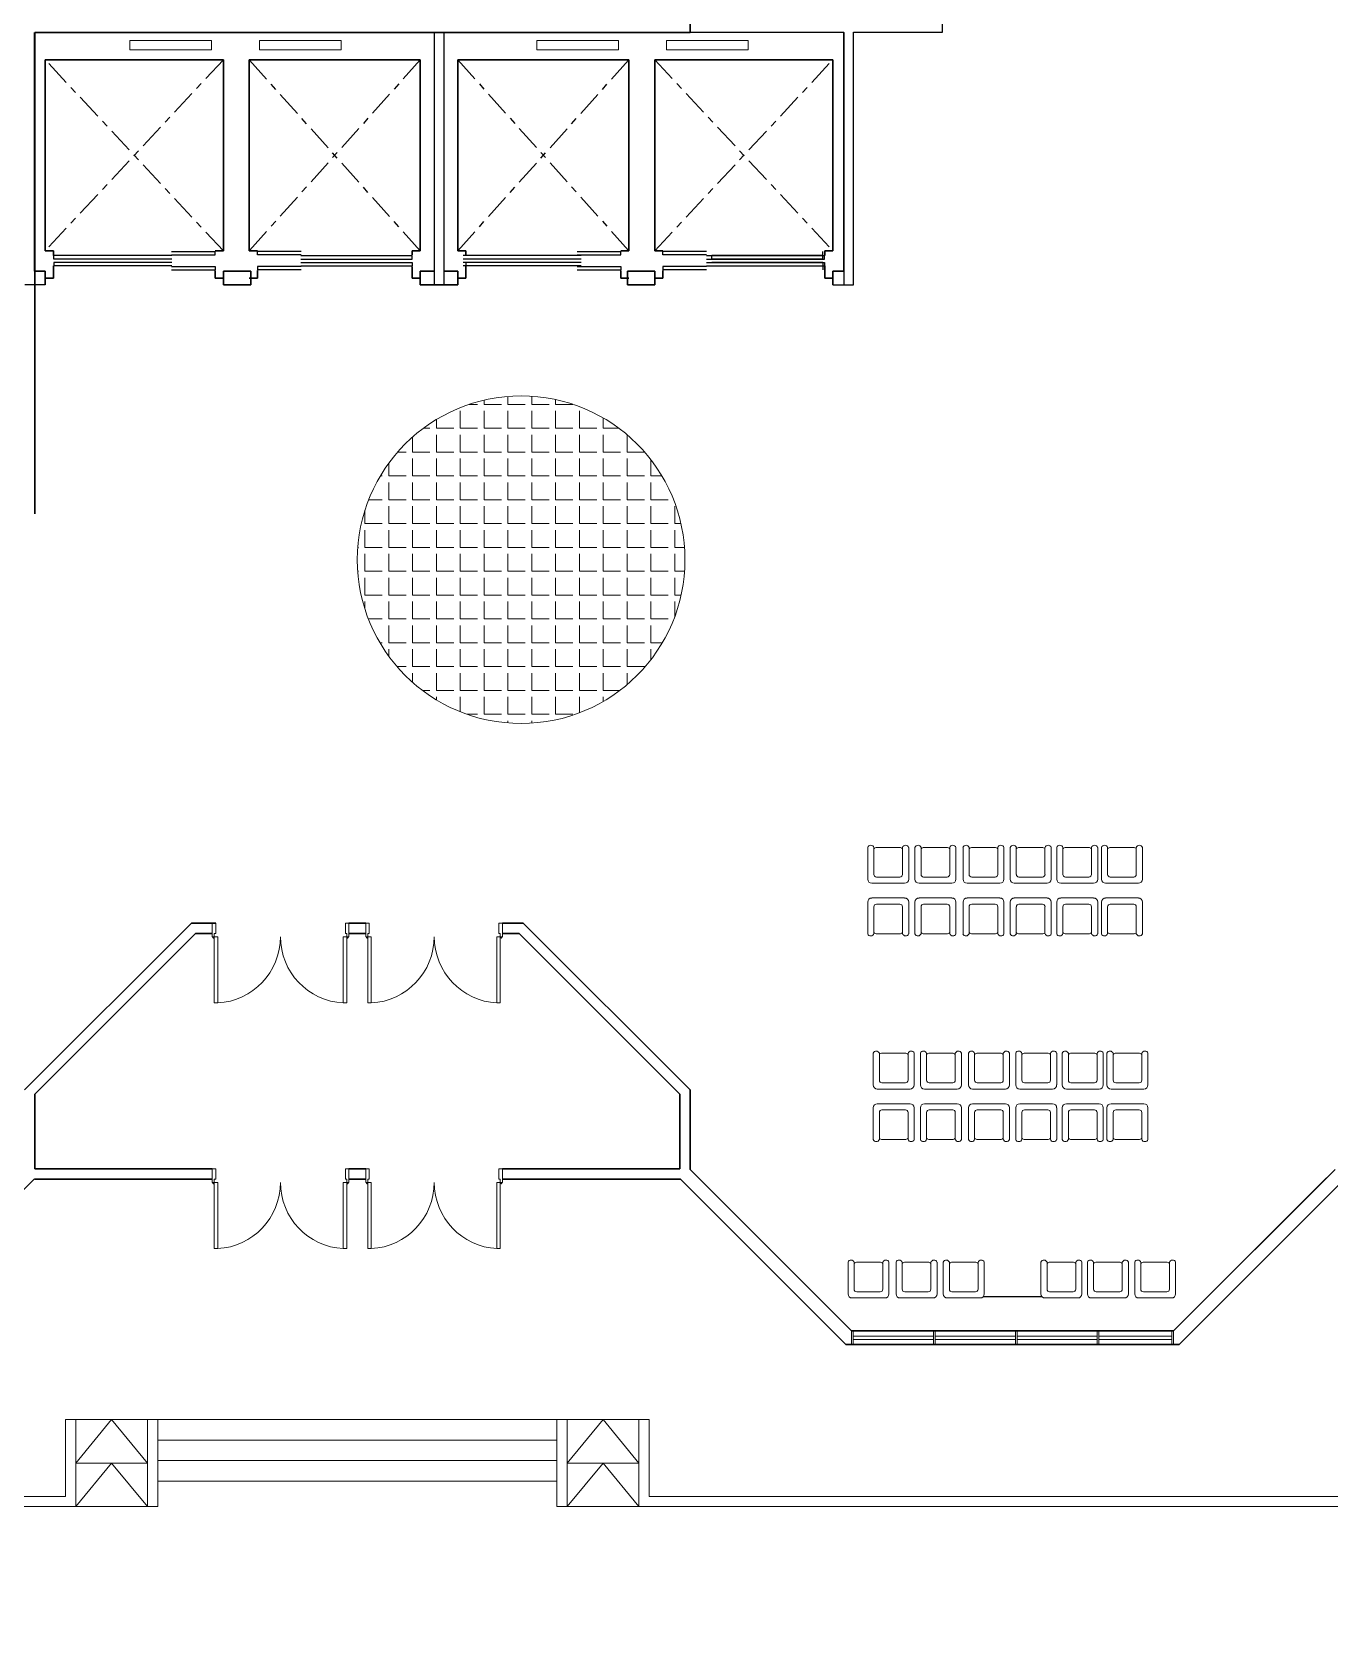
# Model space of a CAD drawing. Extents: x -59 to 582, y -1177 to 100.
# Drawn here: x 200.48 to 219.5, y -261.08 to -237.62 of the extents above; entities that cross this region are included whole.
import ezdxf

# ---------------------------------------------------------------- set-up
doc = ezdxf.new("R2010")
doc.units = 0
doc.header["$LTSCALE"] = 0.15
doc.linetypes.add('CENTERX2', pattern=[4, 2.5, -0.5, 0.5, -0.5])
doc.layers.get('0').update_dxf_attribs({"color": 252})
for name, color, linetype in [('0 sockets', 252, 'Continuous'), ('C1', 252, 'Continuous'), ('d1', 252, 'Continuous'), ('grocol', 252, 'Continuous'), ('WINDOW', 252, 'Continuous')]:
    doc.layers.add(name, color=color, linetype=linetype)
for name, color, linetype, lineweight in [('anal', 252, 'Continuous', 20), ('DOOR', 252, 'Continuous', 20), ('elev', 252, 'Continuous', 9), ('FUR', 252, 'Continuous', 9), ('wall', 252, 'Continuous', 30)]:
    doc.layers.add(name, color=color, linetype=linetype, lineweight=lineweight)
doc.styles.add('ROMAND', font='ROMAND.SHX')

# ---------------------------------------------------------------- blocks, each defined once
blk = doc.blocks.new('D200')
at = {"layer": 'DOOR'}
for points in [[(0.03, 0.2), (0.03, 1.17), (0.08, 1.17), (0.08, 0.2)], [(1.97, 0.2), (1.97, 1.17), (1.92, 1.17), (1.92, 0.2)], [(0.03, 0.2), (0, 0.2), (0, 0), (0.05, 0), (0.05, 0.15), (0.03, 0.15)], [(1.97, 0.2), (2, 0.2), (2, 0), (1.95, 0), (1.95, 0.15), (1.97, 0.15)]]:
    blk.add_lwpolyline(points, close=True, dxfattribs=at)
for centre in [(0.02, 0.21), (1.98, 0.21)]:
    blk.add_circle(centre, 0.01, dxfattribs=at)
for centre, start, end in [((0.027, 0.2), 0, 87.0492), ((1.97, 0.2), 92.9508, 180)]:
    blk.add_arc(centre, 0.971, start, end, dxfattribs=at)
blk = doc.blocks.new('ARCH')
at = {"layer": 'elev'}
h = blk.add_hatch(dxfattribs=at)
h.set_pattern_fill('ANGLE', color=256, scale=0.05, style=0)
h.set_pattern_definition([(0, (0, 0), (0, 0.34925), [0.254, -0.09525]), (90, (0, 0), (-0.34925, 2e-17), [0.254, -0.09525])])
h.paths.add_polyline_path([(31.8, 340.8, 0.21525), (32.613, 339), (35.787, 339, 0.21525), (36.6, 340.8, 1)])
h.paths.add_polyline_path([(35.787, 339), (32.613, 339, 0.377964)])
at = {"layer": 'anal'}
for p, q in [((39.041, 329.5), (39.041, 329.3)), ((39.066, 329.5), (39.066, 329.3)), ((39.066, 329.425), (40.237, 329.425)), ((39.066, 329.425), (40.237, 329.425)), ((39.066, 329.375), (40.237, 329.375)), ((39.066, 329.375), (40.237, 329.375)), ((40.241, 329.5), (40.241, 329.3)), ((40.266, 329.5), (40.266, 329.3)), ((40.266, 329.425), (41.437, 329.425)), ((40.266, 329.425), (41.437, 329.425)), ((40.266, 329.375), (41.437, 329.375)), ((40.266, 329.375), (41.437, 329.375)), ((41.441, 329.5), (41.441, 329.3)), ((41.466, 329.5), (41.466, 329.3)), ((41.466, 329.425), (42.637, 329.425)), ((41.466, 329.425), (42.637, 329.425)), ((41.466, 329.375), (42.637, 329.375)), ((41.466, 329.375), (42.637, 329.375)), ((42.641, 329.5), (42.641, 329.3)), ((42.666, 329.5), (42.666, 329.3)), ((42.666, 329.425), (43.734, 329.425)), ((42.666, 329.375), (43.734, 329.375)), ((43.734, 329.5), (43.734, 329.3)), ((43.759, 329.5), (43.759, 329.3)), ((36.075, 328.2), (27.525, 328.2)), ((27.525, 327.075), (27.525, 328.2)), ((27.675, 327.562), (28.2, 328.2)), ((27.675, 326.925), (27.675, 328.2)), ((28.2, 328.2), (28.725, 327.562)), ((28.725, 328.2), (28.725, 326.925)), ((28.875, 328.2), (28.875, 326.925)), ((34.725, 328.2), (34.725, 326.925)), ((34.875, 327.562), (35.4, 328.2)), ((34.875, 328.2), (34.875, 326.925)), ((35.4, 328.2), (35.925, 327.562)), ((35.925, 326.925), (35.925, 328.2)), ((36.075, 327.075), (36.075, 328.2)), ((34.725, 327.9), (28.875, 327.9)), ((27.675, 327.562), (28.725, 327.562)), ((28.2, 327.562), (27.675, 326.925)), ((28.2, 327.562), (28.725, 326.925)), ((34.725, 327.6), (28.875, 327.6)), ((34.875, 326.925), (35.4, 327.562)), ((34.875, 327.562), (35.925, 327.562)), ((35.4, 327.562), (35.925, 326.925)), ((34.725, 327.3), (28.875, 327.3)), ((27.525, 327.075), (5.475, 327.075)), ((58.125, 327.075), (36.075, 327.075)), ((28.875, 326.925), (5.325, 326.925)), ((28.725, 326.925), (27.675, 326.925)), ((28.875, 326.925), (28.725, 326.925)), ((58.275, 326.925), (34.725, 326.925)), ((34.875, 326.925), (34.725, 326.925)), ((35.925, 326.925), (34.875, 326.925))]:
    blk.add_line(p, q, dxfattribs=at)
blk.add_circle((34.2, 340.8), 2.4, dxfattribs=at)
at = {"layer": 'C1'}
blk.add_line((41.833, 330), (40.967, 330), dxfattribs=at)
at = {"layer": 'd1', "linetype": 'CENTERX2'}
for p, q in [((29.838, 348.125), (27.228, 345.326)), ((29.838, 345.326), (27.228, 348.125)), ((32.723, 345.326), (30.216, 348.125)), ((32.723, 348.125), (30.216, 345.326)), ((33.272, 348.125), (35.779, 345.326)), ((33.272, 345.326), (35.779, 348.125)), ((36.157, 345.326), (38.767, 348.125)), ((36.157, 348.125), (38.767, 345.326))]:
    blk.add_line(p, q, dxfattribs=at)
at = {"layer": 'd1', "ltscale": 0.5}
for p, q in [((29.078, 345.316), (29.718, 345.316)), ((29.718, 345.266), (29.718, 345.316)), ((30.336, 345.266), (30.336, 345.316)), ((30.976, 345.316), (30.336, 345.316)), ((35.019, 345.316), (35.659, 345.316)), ((35.659, 345.266), (35.659, 345.316)), ((36.917, 345.316), (36.277, 345.316)), ((36.277, 345.266), (36.277, 345.316)), ((38.619, 345.266), (38.619, 345.316)), ((27.352, 345.206), (27.352, 345.256)), ((29.08, 345.256), (27.352, 345.256)), ((29.08, 345.206), (27.352, 345.206)), ((27.352, 345.156), (27.352, 345.106)), ((29.08, 345.156), (27.352, 345.156)), ((29.08, 345.106), (27.352, 345.106)), ((29.021, 345.106), (27.392, 345.106)), ((29.078, 345.266), (29.718, 345.266)), ((29.078, 345.096), (29.718, 345.096)), ((29.718, 345.096), (29.718, 345.046)), ((30.976, 345.266), (30.336, 345.266)), ((30.336, 345.096), (30.336, 345.046)), ((30.976, 345.096), (30.336, 345.096)), ((30.974, 345.256), (32.603, 345.256)), ((30.974, 345.206), (32.603, 345.206)), ((30.974, 345.156), (32.603, 345.156)), ((30.974, 345.106), (32.603, 345.106)), ((32.603, 345.206), (32.603, 345.256)), ((32.603, 345.156), (32.603, 345.106)), ((35.08, 345.256), (33.352, 345.256)), ((35.08, 345.206), (33.352, 345.206)), ((35.08, 345.156), (33.352, 345.156)), ((35.08, 345.106), (33.352, 345.106)), ((33.392, 345.156), (33.392, 345.106)), ((35.021, 345.106), (33.392, 345.106)), ((35.019, 345.266), (35.659, 345.266)), ((35.019, 345.096), (35.659, 345.096)), ((35.659, 345.096), (35.659, 345.046)), ((36.917, 345.266), (36.277, 345.266)), ((36.917, 345.096), (36.277, 345.096)), ((36.277, 345.096), (36.277, 345.046)), ((36.915, 345.256), (38.643, 345.256)), ((36.915, 345.206), (38.643, 345.206)), ((36.915, 345.156), (38.643, 345.156)), ((36.915, 345.106), (38.643, 345.106)), ((36.992, 345.206), (36.992, 345.256)), ((38.621, 345.256), (36.992, 345.256)), ((38.621, 345.206), (36.992, 345.206)), ((38.621, 345.156), (36.992, 345.156)), ((38.619, 345.096), (38.619, 345.046)), ((38.621, 345.206), (38.621, 345.256)), ((38.621, 345.156), (38.621, 345.106)), ((38.643, 345.206), (38.643, 345.256)), ((38.643, 345.156), (38.643, 345.106)), ((29.078, 345.046), (29.718, 345.046)), ((30.976, 345.046), (30.336, 345.046)), ((35.019, 345.046), (35.659, 345.046)), ((36.917, 345.046), (36.277, 345.046))]:
    blk.add_line(p, q, dxfattribs=at)
at = {"layer": 'elev'}
for p, q in [((28.467, 348.272), (28.467, 348.408)), ((28.467, 348.408), (29.664, 348.408)), ((29.664, 348.408), (29.664, 348.272)), ((30.367, 348.408), (31.564, 348.408)), ((30.367, 348.272), (30.367, 348.408)), ((31.564, 348.408), (31.564, 348.272)), ((35.628, 348.408), (34.431, 348.408)), ((34.431, 348.408), (34.431, 348.272)), ((35.628, 348.272), (35.628, 348.408)), ((37.528, 348.408), (36.331, 348.408)), ((36.331, 348.408), (36.331, 348.272)), ((37.528, 348.272), (37.528, 348.408)), ((29.664, 348.272), (28.467, 348.272)), ((31.564, 348.272), (30.367, 348.272)), ((34.431, 348.272), (35.628, 348.272)), ((36.331, 348.272), (37.528, 348.272))]:
    blk.add_line(p, q, dxfattribs=at)
at = {"layer": 'FUR'}
for p, q in [((39.278, 336.584), (39.278, 336.119)), ((39.368, 336.582), (39.368, 336.187)), ((39.743, 336.584), (39.413, 336.584)), ((39.788, 336.187), (39.788, 336.582)), ((39.878, 336.119), (39.878, 336.584)), ((39.97, 336.584), (39.97, 336.119)), ((40.06, 336.582), (40.06, 336.187)), ((40.435, 336.584), (40.105, 336.584)), ((40.48, 336.187), (40.48, 336.582)), ((40.57, 336.119), (40.57, 336.584)), ((40.674, 336.584), (40.674, 336.119)), ((40.764, 336.582), (40.764, 336.187)), ((41.139, 336.584), (40.809, 336.584)), ((41.184, 336.187), (41.184, 336.582)), ((41.274, 336.119), (41.274, 336.584)), ((41.365, 336.584), (41.365, 336.119)), ((41.455, 336.582), (41.455, 336.187)), ((41.83, 336.584), (41.5, 336.584)), ((41.875, 336.187), (41.875, 336.582)), ((41.965, 336.119), (41.965, 336.584)), ((42.047, 336.584), (42.047, 336.119)), ((42.137, 336.582), (42.137, 336.187)), ((42.512, 336.584), (42.182, 336.584)), ((42.557, 336.187), (42.557, 336.582)), ((42.647, 336.119), (42.647, 336.584)), ((42.703, 336.584), (42.703, 336.119)), ((42.793, 336.582), (42.793, 336.187)), ((43.168, 336.584), (42.838, 336.584)), ((43.213, 336.187), (43.213, 336.582)), ((43.303, 336.119), (43.303, 336.584)), ((39.338, 336.059), (39.818, 336.059)), ((39.405, 336.149), (39.75, 336.149)), ((40.03, 336.059), (40.51, 336.059)), ((40.097, 336.149), (40.442, 336.149)), ((40.734, 336.059), (41.214, 336.059)), ((40.801, 336.149), (41.146, 336.149)), ((41.425, 336.059), (41.905, 336.059)), ((41.493, 336.149), (41.838, 336.149)), ((42.107, 336.059), (42.587, 336.059)), ((42.174, 336.149), (42.519, 336.149)), ((42.763, 336.059), (43.243, 336.059)), ((42.83, 336.149), (43.175, 336.149)), ((39.278, 335.318), (39.278, 335.783)), ((39.338, 335.843), (39.818, 335.843)), ((39.368, 335.32), (39.368, 335.715)), ((39.405, 335.753), (39.75, 335.753)), ((39.788, 335.715), (39.788, 335.32)), ((39.878, 335.783), (39.878, 335.318)), ((39.97, 335.318), (39.97, 335.783)), ((40.03, 335.843), (40.51, 335.843)), ((40.06, 335.32), (40.06, 335.715)), ((40.097, 335.753), (40.442, 335.753)), ((40.48, 335.715), (40.48, 335.32)), ((40.57, 335.783), (40.57, 335.318)), ((40.674, 335.318), (40.674, 335.783)), ((40.734, 335.843), (41.214, 335.843)), ((40.764, 335.32), (40.764, 335.715)), ((40.801, 335.753), (41.146, 335.753)), ((41.184, 335.715), (41.184, 335.32)), ((41.274, 335.783), (41.274, 335.318)), ((41.365, 335.318), (41.365, 335.783)), ((41.425, 335.843), (41.905, 335.843)), ((41.455, 335.32), (41.455, 335.715)), ((41.493, 335.753), (41.838, 335.753)), ((41.875, 335.715), (41.875, 335.32)), ((41.965, 335.783), (41.965, 335.318)), ((42.047, 335.318), (42.047, 335.783)), ((42.107, 335.843), (42.587, 335.843)), ((42.137, 335.32), (42.137, 335.715)), ((42.174, 335.753), (42.519, 335.753)), ((42.557, 335.715), (42.557, 335.32)), ((42.647, 335.783), (42.647, 335.318)), ((42.703, 335.318), (42.703, 335.783)), ((42.763, 335.843), (43.243, 335.843)), ((42.793, 335.32), (42.793, 335.715)), ((42.83, 335.753), (43.175, 335.753)), ((43.213, 335.715), (43.213, 335.32)), ((43.303, 335.783), (43.303, 335.318)), ((39.743, 335.318), (39.413, 335.318)), ((40.435, 335.318), (40.105, 335.318)), ((41.139, 335.318), (40.809, 335.318)), ((41.83, 335.318), (41.5, 335.318)), ((42.512, 335.318), (42.182, 335.318)), ((43.168, 335.318), (42.838, 335.318)), ((39.358, 333.569), (39.358, 333.104)), ((39.448, 333.567), (39.448, 333.172)), ((39.823, 333.569), (39.493, 333.569)), ((39.868, 333.172), (39.868, 333.567)), ((39.958, 333.104), (39.958, 333.569)), ((40.05, 333.569), (40.05, 333.104)), ((40.14, 333.567), (40.14, 333.172)), ((40.515, 333.569), (40.185, 333.569)), ((40.56, 333.172), (40.56, 333.567)), ((40.65, 333.104), (40.65, 333.569)), ((40.754, 333.569), (40.754, 333.104)), ((40.844, 333.567), (40.844, 333.172)), ((41.219, 333.569), (40.889, 333.569)), ((41.264, 333.172), (41.264, 333.567)), ((41.354, 333.104), (41.354, 333.569)), ((41.446, 333.569), (41.446, 333.104)), ((41.536, 333.567), (41.536, 333.172)), ((41.911, 333.569), (41.581, 333.569)), ((41.956, 333.172), (41.956, 333.567)), ((42.046, 333.104), (42.046, 333.569)), ((42.128, 333.569), (42.128, 333.104)), ((42.218, 333.567), (42.218, 333.172)), ((42.593, 333.569), (42.263, 333.569)), ((42.638, 333.172), (42.638, 333.567)), ((42.728, 333.104), (42.728, 333.569)), ((42.783, 333.569), (42.783, 333.104)), ((42.873, 333.567), (42.873, 333.172)), ((43.248, 333.569), (42.918, 333.569)), ((43.293, 333.172), (43.293, 333.567)), ((43.383, 333.104), (43.383, 333.569)), ((39.486, 333.134), (39.831, 333.134)), ((40.178, 333.134), (40.523, 333.134)), ((40.882, 333.134), (41.227, 333.134)), ((41.573, 333.134), (41.918, 333.134)), ((42.255, 333.134), (42.6, 333.134)), ((42.911, 333.134), (43.256, 333.134)), ((39.418, 333.044), (39.898, 333.044)), ((40.11, 333.044), (40.59, 333.044)), ((40.814, 333.044), (41.294, 333.044)), ((41.506, 333.044), (41.986, 333.044)), ((42.188, 333.044), (42.668, 333.044)), ((42.843, 333.044), (43.323, 333.044)), ((39.358, 332.303), (39.358, 332.768)), ((39.418, 332.828), (39.898, 332.828)), ((39.448, 332.305), (39.448, 332.701)), ((39.486, 332.738), (39.831, 332.738)), ((39.868, 332.701), (39.868, 332.305)), ((39.958, 332.768), (39.958, 332.303)), ((40.05, 332.303), (40.05, 332.768)), ((40.11, 332.828), (40.59, 332.828)), ((40.14, 332.305), (40.14, 332.701)), ((40.178, 332.738), (40.523, 332.738)), ((40.56, 332.701), (40.56, 332.305)), ((40.65, 332.768), (40.65, 332.303)), ((40.754, 332.303), (40.754, 332.768)), ((40.814, 332.828), (41.294, 332.828)), ((40.844, 332.305), (40.844, 332.701)), ((40.882, 332.738), (41.227, 332.738)), ((41.264, 332.701), (41.264, 332.305)), ((41.354, 332.768), (41.354, 332.303)), ((41.446, 332.303), (41.446, 332.768)), ((41.506, 332.828), (41.986, 332.828)), ((41.536, 332.305), (41.536, 332.701)), ((41.573, 332.738), (41.918, 332.738)), ((41.956, 332.701), (41.956, 332.305)), ((42.046, 332.768), (42.046, 332.303)), ((42.128, 332.303), (42.128, 332.768)), ((42.188, 332.828), (42.668, 332.828)), ((42.218, 332.305), (42.218, 332.701)), ((42.255, 332.738), (42.6, 332.738)), ((42.638, 332.701), (42.638, 332.305)), ((42.728, 332.768), (42.728, 332.303)), ((42.783, 332.303), (42.783, 332.768)), ((42.843, 332.828), (43.323, 332.828)), ((42.873, 332.305), (42.873, 332.701)), ((42.911, 332.738), (43.256, 332.738)), ((43.293, 332.701), (43.293, 332.305)), ((43.383, 332.768), (43.383, 332.303)), ((39.823, 332.303), (39.493, 332.303)), ((40.515, 332.303), (40.185, 332.303)), ((41.219, 332.303), (40.889, 332.303)), ((41.911, 332.303), (41.581, 332.303)), ((42.593, 332.303), (42.263, 332.303)), ((43.248, 332.303), (42.918, 332.303)), ((38.989, 330.042), (38.989, 330.507)), ((39.079, 330.11), (39.079, 330.505)), ((39.124, 330.507), (39.454, 330.507)), ((39.499, 330.505), (39.499, 330.11)), ((39.589, 330.507), (39.589, 330.042)), ((39.693, 330.042), (39.693, 330.507)), ((39.783, 330.11), (39.783, 330.505)), ((39.828, 330.507), (40.158, 330.507)), ((40.203, 330.505), (40.203, 330.11)), ((40.293, 330.507), (40.293, 330.042)), ((40.385, 330.042), (40.385, 330.507)), ((40.475, 330.11), (40.475, 330.505)), ((40.52, 330.507), (40.85, 330.507)), ((40.895, 330.505), (40.895, 330.11)), ((40.985, 330.507), (40.985, 330.042)), ((41.815, 330.042), (41.815, 330.507)), ((41.905, 330.11), (41.905, 330.505)), ((41.95, 330.507), (42.28, 330.507)), ((42.325, 330.505), (42.325, 330.11)), ((42.415, 330.507), (42.415, 330.042)), ((42.497, 330.042), (42.497, 330.507)), ((42.587, 330.11), (42.587, 330.505)), ((42.632, 330.507), (42.962, 330.507)), ((43.007, 330.505), (43.007, 330.11)), ((43.097, 330.507), (43.097, 330.042)), ((43.189, 330.042), (43.189, 330.507)), ((43.279, 330.11), (43.279, 330.505)), ((43.324, 330.507), (43.654, 330.507)), ((43.699, 330.505), (43.699, 330.11)), ((43.789, 330.507), (43.789, 330.042)), ((39.461, 330.072), (39.116, 330.072)), ((40.165, 330.072), (39.82, 330.072)), ((40.857, 330.072), (40.512, 330.072)), ((42.288, 330.072), (41.943, 330.072)), ((42.97, 330.072), (42.625, 330.072)), ((43.661, 330.072), (43.316, 330.072)), ((39.529, 329.982), (39.049, 329.982)), ((40.233, 329.982), (39.753, 329.982)), ((40.925, 329.982), (40.445, 329.982)), ((42.355, 329.982), (41.875, 329.982)), ((43.037, 329.982), (42.557, 329.982)), ((43.729, 329.982), (43.249, 329.982))]:
    blk.add_line(p, q, dxfattribs=at)
for centre, major_axis, start_param, end_param in [((39.322, 336.567), (-0.0339, 0.0339), 4.256093, 6.69338), ((39.413, 336.524), (-0.0424, 0.0424), -0.785398, 0.062664), ((39.743, 336.524), (0.0424, 0.0424), 6.220521, 7.068583), ((39.833, 336.567), (0.0339, 0.0339), 5.87299, 8.310278), ((40.014, 336.567), (-0.0339, 0.0339), 4.256093, 6.69338), ((40.105, 336.524), (-0.0424, 0.0424), -0.785398, 0.062664), ((40.435, 336.524), (0.0424, 0.0424), 6.220521, 7.068583), ((40.525, 336.567), (0.0339, 0.0339), 5.87299, 8.310278), ((40.718, 336.567), (-0.0339, 0.0339), 4.256093, 6.69338), ((40.809, 336.524), (-0.0424, 0.0424), -0.785398, 0.062664), ((41.139, 336.524), (0.0424, 0.0424), 6.220521, 7.068583), ((41.229, 336.567), (0.0339, 0.0339), 5.87299, 8.310278), ((41.41, 336.567), (-0.0339, 0.0339), 4.256093, 6.69338), ((41.5, 336.524), (-0.0424, 0.0424), -0.785398, 0.062664), ((41.83, 336.524), (0.0424, 0.0424), 6.220521, 7.068583), ((41.921, 336.567), (0.0339, 0.0339), 5.87299, 8.310278), ((42.092, 336.567), (-0.0339, 0.0339), 4.256093, 6.69338), ((42.182, 336.524), (-0.0424, 0.0424), -0.785398, 0.062664), ((42.512, 336.524), (0.0424, 0.0424), 6.220521, 7.068583), ((42.602, 336.567), (0.0339, 0.0339), 5.87299, 8.310278), ((42.747, 336.567), (-0.0339, 0.0339), 4.256093, 6.69338), ((42.838, 336.524), (-0.0424, 0.0424), -0.785398, 0.062664), ((43.168, 336.524), (0.0424, 0.0424), 6.220521, 7.068583), ((43.258, 336.567), (0.0339, 0.0339), 5.87299, 8.310278), ((39.405, 336.187), (0.0265, 0.0265), 2.356194, 3.926991), ((39.75, 336.187), (0.0265, 0.0265), 3.926991, 5.497787), ((40.097, 336.187), (0.0265, 0.0265), 2.356194, 3.926991), ((40.442, 336.187), (0.0265, 0.0265), 3.926991, 5.497787), ((40.801, 336.187), (0.0265, 0.0265), 2.356194, 3.926991), ((41.146, 336.187), (0.0265, 0.0265), 3.926991, 5.497787), ((41.493, 336.187), (0.0265, 0.0265), 2.356194, 3.926991), ((41.838, 336.187), (0.0265, 0.0265), 3.926991, 5.497787), ((42.174, 336.187), (0.0265, 0.0265), 2.356194, 3.926991), ((42.519, 336.187), (0.0265, 0.0265), 3.926991, 5.497787), ((42.83, 336.187), (0.0265, 0.0265), 2.356194, 3.926991), ((43.175, 336.187), (0.0265, 0.0265), 3.926991, 5.497787), ((39.338, 336.119), (-0.0424, 0.0424), 0.785398, 2.356194), ((39.818, 336.119), (0.0424, 0.0424), 3.926991, 5.497787), ((40.03, 336.119), (-0.0424, 0.0424), 0.785398, 2.356194), ((40.51, 336.119), (0.0424, 0.0424), 3.926991, 5.497787), ((40.734, 336.119), (-0.0424, 0.0424), 0.785398, 2.356194), ((41.214, 336.119), (0.0424, 0.0424), 3.926991, 5.497787), ((41.425, 336.119), (-0.0424, 0.0424), 0.785398, 2.356194), ((41.905, 336.119), (0.0424, 0.0424), 3.926991, 5.497787), ((42.107, 336.119), (-0.0424, 0.0424), 0.785398, 2.356194), ((42.587, 336.119), (0.0424, 0.0424), 3.926991, 5.497787), ((42.763, 336.119), (-0.0424, 0.0424), 0.785398, 2.356194), ((43.243, 336.119), (0.0424, 0.0424), 3.926991, 5.497787), ((39.403, 333.552), (-0.0339, 0.0339), 4.256093, 6.69338), ((39.914, 333.552), (0.0339, 0.0339), 5.87299, 8.310278), ((40.095, 333.552), (-0.0339, 0.0339), 4.256093, 6.69338), ((40.606, 333.552), (0.0339, 0.0339), 5.87299, 8.310278), ((40.799, 333.552), (-0.0339, 0.0339), 4.256093, 6.69338), ((41.309, 333.552), (0.0339, 0.0339), 5.87299, 8.310278), ((41.491, 333.552), (-0.0339, 0.0339), 4.256093, 6.69338), ((42.001, 333.552), (0.0339, 0.0339), 5.87299, 8.310278), ((42.172, 333.552), (-0.0339, 0.0339), 4.256093, 6.69338), ((42.683, 333.552), (0.0339, 0.0339), 5.87299, 8.310278), ((42.828, 333.552), (-0.0339, 0.0339), 4.256093, 6.69338), ((43.339, 333.552), (0.0339, 0.0339), 5.87299, 8.310278), ((39.493, 333.509), (-0.0424, 0.0424), -0.785398, 0.062664), ((39.823, 333.509), (0.0424, 0.0424), 6.220521, 7.068583), ((40.185, 333.509), (-0.0424, 0.0424), -0.785398, 0.062664), ((40.515, 333.509), (0.0424, 0.0424), 6.220521, 7.068583), ((40.889, 333.509), (-0.0424, 0.0424), -0.785398, 0.062664), ((41.219, 333.509), (0.0424, 0.0424), 6.220521, 7.068583), ((41.581, 333.509), (-0.0424, 0.0424), -0.785398, 0.062664), ((41.911, 333.509), (0.0424, 0.0424), 6.220521, 7.068583), ((42.263, 333.509), (-0.0424, 0.0424), -0.785398, 0.062664), ((42.593, 333.509), (0.0424, 0.0424), 6.220521, 7.068583), ((42.918, 333.509), (-0.0424, 0.0424), -0.785398, 0.062664), ((43.248, 333.509), (0.0424, 0.0424), 6.220521, 7.068583), ((39.486, 333.172), (0.0265, 0.0265), 2.356194, 3.926991), ((39.831, 333.172), (0.0265, 0.0265), 3.926991, 5.497787), ((40.178, 333.172), (0.0265, 0.0265), 2.356194, 3.926991), ((40.523, 333.172), (0.0265, 0.0265), 3.926991, 5.497787), ((40.882, 333.172), (0.0265, 0.0265), 2.356194, 3.926991), ((41.227, 333.172), (0.0265, 0.0265), 3.926991, 5.497787), ((41.573, 333.172), (0.0265, 0.0265), 2.356194, 3.926991), ((41.918, 333.172), (0.0265, 0.0265), 3.926991, 5.497787), ((42.255, 333.172), (0.0265, 0.0265), 2.356194, 3.926991), ((42.6, 333.172), (0.0265, 0.0265), 3.926991, 5.497787), ((42.911, 333.172), (0.0265, 0.0265), 2.356194, 3.926991), ((43.256, 333.172), (0.0265, 0.0265), 3.926991, 5.497787), ((39.418, 333.104), (-0.0424, 0.0424), 0.785398, 2.356194), ((39.898, 333.104), (0.0424, 0.0424), 3.926991, 5.497787), ((40.11, 333.104), (-0.0424, 0.0424), 0.785398, 2.356194), ((40.59, 333.104), (0.0424, 0.0424), 3.926991, 5.497787), ((40.814, 333.104), (-0.0424, 0.0424), 0.785398, 2.356194), ((41.294, 333.104), (0.0424, 0.0424), 3.926991, 5.497787), ((41.506, 333.104), (-0.0424, 0.0424), 0.785398, 2.356194), ((41.986, 333.104), (0.0424, 0.0424), 3.926991, 5.497787), ((42.188, 333.104), (-0.0424, 0.0424), 0.785398, 2.356194), ((42.668, 333.104), (0.0424, 0.0424), 3.926991, 5.497787), ((42.843, 333.104), (-0.0424, 0.0424), 0.785398, 2.356194), ((43.323, 333.104), (0.0424, 0.0424), 3.926991, 5.497787)]:
    blk.add_ellipse(centre, major_axis=major_axis, ratio=1, start_param=start_param, end_param=end_param, dxfattribs=at)
at = {"layer": 'FUR', "extrusion": (0, 0, -1)}
for centre, major_axis, start_param, end_param in [((39.338, 335.783), (0.0424, 0.0424), 3.926991, 5.497787), ((39.405, 335.715), (0.0265, 0.0265), 3.926991, 5.497787), ((39.75, 335.715), (0.0265, 0.0265), -0.785398, 0.785398), ((39.818, 335.783), (-0.0424, 0.0424), 0.785398, 2.356194), ((40.03, 335.783), (0.0424, 0.0424), 3.926991, 5.497787), ((40.097, 335.715), (0.0265, 0.0265), 3.926991, 5.497787), ((40.442, 335.715), (0.0265, 0.0265), -0.785398, 0.785398), ((40.51, 335.783), (-0.0424, 0.0424), 0.785398, 2.356194), ((40.734, 335.783), (0.0424, 0.0424), 3.926991, 5.497787), ((40.801, 335.715), (0.0265, 0.0265), 3.926991, 5.497787), ((41.146, 335.715), (0.0265, 0.0265), -0.785398, 0.785398), ((41.214, 335.783), (-0.0424, 0.0424), 0.785398, 2.356194), ((41.425, 335.783), (0.0424, 0.0424), 3.926991, 5.497787), ((41.493, 335.715), (0.0265, 0.0265), 3.926991, 5.497787), ((41.838, 335.715), (0.0265, 0.0265), -0.785398, 0.785398), ((41.905, 335.783), (-0.0424, 0.0424), 0.785398, 2.356194), ((42.107, 335.783), (0.0424, 0.0424), 3.926991, 5.497787), ((42.174, 335.715), (0.0265, 0.0265), 3.926991, 5.497787), ((42.519, 335.715), (0.0265, 0.0265), -0.785398, 0.785398), ((42.587, 335.783), (-0.0424, 0.0424), 0.785398, 2.356194), ((42.763, 335.783), (0.0424, 0.0424), 3.926991, 5.497787), ((42.83, 335.715), (0.0265, 0.0265), 3.926991, 5.497787), ((43.175, 335.715), (0.0265, 0.0265), -0.785398, 0.785398), ((43.243, 335.783), (-0.0424, 0.0424), 0.785398, 2.356194), ((39.322, 335.335), (0.0339, 0.0339), 1.1145, 3.551788), ((39.413, 335.378), (0.0424, 0.0424), 2.356194, 3.204257), ((39.743, 335.378), (-0.0424, 0.0424), 3.078929, 3.926991), ((39.833, 335.335), (-0.0339, 0.0339), 2.731397, 5.168685), ((40.014, 335.335), (0.0339, 0.0339), 1.1145, 3.551788), ((40.105, 335.378), (0.0424, 0.0424), 2.356194, 3.204257), ((40.435, 335.378), (-0.0424, 0.0424), 3.078929, 3.926991), ((40.525, 335.335), (-0.0339, 0.0339), 2.731397, 5.168685), ((40.718, 335.335), (0.0339, 0.0339), 1.1145, 3.551788), ((40.809, 335.378), (0.0424, 0.0424), 2.356194, 3.204257), ((41.139, 335.378), (-0.0424, 0.0424), 3.078929, 3.926991), ((41.229, 335.335), (-0.0339, 0.0339), 2.731397, 5.168685), ((41.41, 335.335), (0.0339, 0.0339), 1.1145, 3.551788), ((41.5, 335.378), (0.0424, 0.0424), 2.356194, 3.204257), ((41.83, 335.378), (-0.0424, 0.0424), 3.078929, 3.926991), ((41.921, 335.335), (-0.0339, 0.0339), 2.731397, 5.168685), ((42.092, 335.335), (0.0339, 0.0339), 1.1145, 3.551788), ((42.182, 335.378), (0.0424, 0.0424), 2.356194, 3.204257), ((42.512, 335.378), (-0.0424, 0.0424), 3.078929, 3.926991), ((42.602, 335.335), (-0.0339, 0.0339), 2.731397, 5.168685), ((42.747, 335.335), (0.0339, 0.0339), 1.1145, 3.551788), ((42.838, 335.378), (0.0424, 0.0424), 2.356194, 3.204257), ((43.168, 335.378), (-0.0424, 0.0424), 3.078929, 3.926991), ((43.258, 335.335), (-0.0339, 0.0339), 2.731397, 5.168685), ((39.418, 332.768), (0.0424, 0.0424), 3.926991, 5.497787), ((39.486, 332.701), (0.0265, 0.0265), 3.926991, 5.497787), ((39.831, 332.701), (0.0265, 0.0265), -0.785398, 0.785398), ((39.898, 332.768), (-0.0424, 0.0424), 0.785398, 2.356194), ((40.11, 332.768), (0.0424, 0.0424), 3.926991, 5.497787), ((40.178, 332.701), (0.0265, 0.0265), 3.926991, 5.497787), ((40.523, 332.701), (0.0265, 0.0265), -0.785398, 0.785398), ((40.59, 332.768), (-0.0424, 0.0424), 0.785398, 2.356194), ((40.814, 332.768), (0.0424, 0.0424), 3.926991, 5.497787), ((40.882, 332.701), (0.0265, 0.0265), 3.926991, 5.497787), ((41.227, 332.701), (0.0265, 0.0265), -0.785398, 0.785398), ((41.294, 332.768), (-0.0424, 0.0424), 0.785398, 2.356194), ((41.506, 332.768), (0.0424, 0.0424), 3.926991, 5.497787), ((41.573, 332.701), (0.0265, 0.0265), 3.926991, 5.497787), ((41.918, 332.701), (0.0265, 0.0265), -0.785398, 0.785398), ((41.986, 332.768), (-0.0424, 0.0424), 0.785398, 2.356194), ((42.188, 332.768), (0.0424, 0.0424), 3.926991, 5.497787), ((42.255, 332.701), (0.0265, 0.0265), 3.926991, 5.497787), ((42.6, 332.701), (0.0265, 0.0265), -0.785398, 0.785398), ((42.668, 332.768), (-0.0424, 0.0424), 0.785398, 2.356194), ((42.843, 332.768), (0.0424, 0.0424), 3.926991, 5.497787), ((42.911, 332.701), (0.0265, 0.0265), 3.926991, 5.497787), ((43.256, 332.701), (0.0265, 0.0265), -0.785398, 0.785398), ((43.323, 332.768), (-0.0424, 0.0424), 0.785398, 2.356194), ((39.403, 332.321), (0.0339, 0.0339), 1.1145, 3.551788), ((39.493, 332.363), (0.0424, 0.0424), 2.356194, 3.204257), ((39.823, 332.363), (-0.0424, 0.0424), 3.078929, 3.926991), ((39.914, 332.321), (-0.0339, 0.0339), 2.731397, 5.168685), ((40.095, 332.321), (0.0339, 0.0339), 1.1145, 3.551788), ((40.185, 332.363), (0.0424, 0.0424), 2.356194, 3.204257), ((40.515, 332.363), (-0.0424, 0.0424), 3.078929, 3.926991), ((40.606, 332.321), (-0.0339, 0.0339), 2.731397, 5.168685), ((40.799, 332.321), (0.0339, 0.0339), 1.1145, 3.551788), ((40.889, 332.363), (0.0424, 0.0424), 2.356194, 3.204257), ((41.219, 332.363), (-0.0424, 0.0424), 3.078929, 3.926991), ((41.309, 332.321), (-0.0339, 0.0339), 2.731397, 5.168685), ((41.491, 332.321), (0.0339, 0.0339), 1.1145, 3.551788), ((41.581, 332.363), (0.0424, 0.0424), 2.356194, 3.204257), ((41.911, 332.363), (-0.0424, 0.0424), 3.078929, 3.926991), ((42.001, 332.321), (-0.0339, 0.0339), 2.731397, 5.168685), ((42.172, 332.321), (0.0339, 0.0339), 1.1145, 3.551788), ((42.263, 332.363), (0.0424, 0.0424), 2.356194, 3.204257), ((42.593, 332.363), (-0.0424, 0.0424), 3.078929, 3.926991), ((42.683, 332.321), (-0.0339, 0.0339), 2.731397, 5.168685), ((42.828, 332.321), (0.0339, 0.0339), 1.1145, 3.551788), ((42.918, 332.363), (0.0424, 0.0424), 2.356194, 3.204257), ((43.248, 332.363), (-0.0424, 0.0424), 3.078929, 3.926991), ((43.339, 332.321), (-0.0339, 0.0339), 2.731397, 5.168685), ((39.034, 330.49), (-0.0339, 0.0339), 5.87299, 8.310278), ((39.544, 330.49), (0.0339, 0.0339), 4.256093, 6.69338), ((39.737, 330.49), (-0.0339, 0.0339), 5.87299, 8.310278), ((40.248, 330.49), (0.0339, 0.0339), 4.256093, 6.69338), ((40.429, 330.49), (-0.0339, 0.0339), 5.87299, 8.310278), ((40.94, 330.49), (0.0339, 0.0339), 4.256093, 6.69338), ((41.86, 330.49), (-0.0339, 0.0339), 5.87299, 8.310278), ((42.371, 330.49), (0.0339, 0.0339), 4.256093, 6.69338), ((42.542, 330.49), (-0.0339, 0.0339), 5.87299, 8.310278), ((43.052, 330.49), (0.0339, 0.0339), 4.256093, 6.69338), ((43.234, 330.49), (-0.0339, 0.0339), 5.87299, 8.310278), ((43.744, 330.49), (0.0339, 0.0339), 4.256093, 6.69338), ((39.124, 330.447), (-0.0424, 0.0424), 6.220521, 7.068583), ((39.454, 330.447), (0.0424, 0.0424), -0.785398, 0.062664), ((39.828, 330.447), (-0.0424, 0.0424), 6.220521, 7.068583), ((40.158, 330.447), (0.0424, 0.0424), -0.785398, 0.062664), ((40.52, 330.447), (-0.0424, 0.0424), 6.220521, 7.068583), ((40.85, 330.447), (0.0424, 0.0424), -0.785398, 0.062664), ((41.95, 330.447), (-0.0424, 0.0424), 6.220521, 7.068583), ((42.28, 330.447), (0.0424, 0.0424), -0.785398, 0.062664), ((42.632, 330.447), (-0.0424, 0.0424), 6.220521, 7.068583), ((42.962, 330.447), (0.0424, 0.0424), -0.785398, 0.062664), ((43.324, 330.447), (-0.0424, 0.0424), 6.220521, 7.068583), ((43.654, 330.447), (0.0424, 0.0424), -0.785398, 0.062664), ((39.116, 330.11), (0.0265, 0.0265), 2.356194, 3.926991), ((39.461, 330.11), (0.0265, 0.0265), 0.785398, 2.356194), ((39.82, 330.11), (0.0265, 0.0265), 2.356194, 3.926991), ((40.165, 330.11), (0.0265, 0.0265), 0.785398, 2.356194), ((40.512, 330.11), (0.0265, 0.0265), 2.356194, 3.926991), ((40.857, 330.11), (0.0265, 0.0265), 0.785398, 2.356194), ((41.943, 330.11), (0.0265, 0.0265), 2.356194, 3.926991), ((42.288, 330.11), (0.0265, 0.0265), 0.785398, 2.356194), ((42.625, 330.11), (0.0265, 0.0265), 2.356194, 3.926991), ((42.97, 330.11), (0.0265, 0.0265), 0.785398, 2.356194), ((43.316, 330.11), (0.0265, 0.0265), 2.356194, 3.926991), ((43.661, 330.11), (0.0265, 0.0265), 0.785398, 2.356194), ((39.049, 330.042), (-0.0424, 0.0424), 3.926991, 5.497787), ((39.529, 330.042), (0.0424, 0.0424), 0.785398, 2.356194), ((39.753, 330.042), (-0.0424, 0.0424), 3.926991, 5.497787), ((40.233, 330.042), (0.0424, 0.0424), 0.785398, 2.356194), ((40.445, 330.042), (-0.0424, 0.0424), 3.926991, 5.497787), ((40.925, 330.042), (0.0424, 0.0424), 0.785398, 2.356194), ((41.875, 330.042), (-0.0424, 0.0424), 3.926991, 5.497787), ((42.355, 330.042), (0.0424, 0.0424), 0.785398, 2.356194), ((42.557, 330.042), (-0.0424, 0.0424), 3.926991, 5.497787), ((43.037, 330.042), (0.0424, 0.0424), 0.785398, 2.356194), ((43.249, 330.042), (-0.0424, 0.0424), 3.926991, 5.497787), ((43.729, 330.042), (0.0424, 0.0424), 0.785398, 2.356194)]:
    blk.add_ellipse(centre, major_axis=major_axis, ratio=1, start_param=start_param, end_param=end_param, dxfattribs=at)
at = {"layer": 'grocol', "ltscale": 0.5}
for p, q in [((40.374, 348.532), (40.374, 348.673)), ((27.068, 345.026), (27.068, 348.525)), ((27.068, 348.52), (27.068, 344.826)), ((32.927, 348.525), (32.927, 344.826)), ((32.927, 348.525), (32.927, 344.826)), ((33.068, 348.525), (33.068, 344.826)), ((33.068, 348.525), (33.068, 344.826)), ((36.675, 348.532), (38.927, 348.532)), ((38.927, 345.026), (38.927, 348.532)), ((38.927, 348.525), (38.927, 344.826)), ((39.068, 344.826), (39.068, 348.532)), ((39.068, 348.532), (40.374, 348.532)), ((27.068, 344.826), (26.927, 344.826)), ((32.927, 344.826), (33.068, 344.826)), ((33.068, 344.826), (32.927, 344.826)), ((38.927, 344.826), (39.068, 344.826))]:
    blk.add_line(p, q, dxfattribs=at)
at = {"layer": 'wall'}
for p, q in [((36.675, 358.125), (36.675, 348.525)), ((36.527, 348.525), (27.073, 348.525)), ((27.073, 348.52), (27.073, 341.47)), ((36.675, 348.525), (27.075, 348.525)), ((27.228, 345.326), (27.228, 348.125)), ((27.228, 348.125), (29.838, 348.125)), ((29.838, 348.125), (29.838, 345.326)), ((32.723, 348.125), (30.216, 348.125)), ((30.216, 348.125), (30.216, 345.326)), ((32.723, 345.326), (32.723, 348.125)), ((33.272, 345.326), (33.272, 348.125)), ((33.272, 348.125), (35.779, 348.125)), ((35.779, 348.125), (35.779, 345.326)), ((36.157, 348.125), (36.157, 345.326)), ((38.767, 348.125), (36.157, 348.125)), ((38.767, 345.326), (38.767, 348.125)), ((27.228, 345.326), (27.348, 345.326)), ((27.348, 345.266), (27.348, 345.326)), ((27.348, 345.326), (27.348, 345.255)), ((29.718, 345.326), (29.838, 345.326)), ((30.336, 345.326), (30.216, 345.326)), ((32.723, 345.326), (32.603, 345.326)), ((32.603, 345.266), (32.603, 345.326)), ((33.272, 345.326), (33.392, 345.326)), ((33.392, 345.266), (33.392, 345.326)), ((35.659, 345.326), (35.779, 345.326)), ((36.277, 345.326), (36.157, 345.326)), ((38.767, 345.326), (38.647, 345.326)), ((38.647, 345.326), (38.647, 345.255)), ((38.647, 345.266), (38.647, 345.326)), ((27.348, 345.106), (27.348, 344.926)), ((32.603, 345.096), (32.603, 344.926)), ((33.392, 345.096), (33.392, 344.926)), ((38.647, 345.106), (38.647, 344.926)), ((27.228, 345.026), (27.068, 345.026)), ((27.228, 345.026), (27.228, 344.826)), ((27.348, 344.926), (27.228, 344.926)), ((29.718, 345.036), (29.718, 344.926)), ((29.718, 344.926), (29.838, 344.926)), ((29.838, 345.026), (29.838, 344.826)), ((30.238, 345.026), (29.838, 345.026)), ((30.336, 344.926), (30.216, 344.926)), ((30.238, 345.026), (30.238, 344.826)), ((30.336, 345.036), (30.336, 344.926)), ((32.603, 344.926), (32.723, 344.926)), ((32.723, 345.026), (32.723, 344.826)), ((32.927, 345.026), (32.723, 345.026)), ((33.068, 345.026), (33.272, 345.026)), ((33.272, 345.026), (33.272, 344.826)), ((33.392, 344.926), (33.272, 344.926)), ((35.659, 345.036), (35.659, 344.926)), ((35.659, 344.926), (35.779, 344.926)), ((35.757, 345.026), (36.157, 345.026)), ((35.757, 345.026), (35.757, 344.826)), ((36.157, 345.026), (36.157, 344.826)), ((36.277, 344.926), (36.157, 344.926)), ((36.277, 345.036), (36.277, 344.926)), ((38.647, 344.926), (38.767, 344.926)), ((38.767, 345.026), (38.927, 345.026)), ((38.767, 345.026), (38.767, 344.826)), ((30.238, 344.826), (29.838, 344.826)), ((32.927, 344.826), (32.723, 344.826)), ((33.068, 344.826), (33.272, 344.826)), ((35.757, 344.826), (36.157, 344.826)), ((29.369, 335.475), (26.925, 333.031)), ((29.725, 335.475), (29.369, 335.475)), ((31.925, 335.475), (31.675, 335.475)), ((34.231, 335.475), (33.925, 335.475)), ((36.675, 333.031), (34.231, 335.475)), ((29.431, 335.325), (27.075, 332.969)), ((29.675, 335.325), (29.431, 335.325)), ((31.925, 335.325), (31.675, 335.325)), ((34.169, 335.325), (33.925, 335.325)), ((36.525, 332.969), (34.169, 335.325)), ((27.075, 332.969), (27.075, 331.875)), ((36.525, 331.875), (36.525, 332.969)), ((36.675, 331.866), (36.675, 333.031)), ((27.071, 331.729), (24.641, 329.3)), ((29.675, 331.875), (27.075, 331.875)), ((29.675, 331.725), (27.075, 331.725)), ((31.925, 331.875), (31.675, 331.875)), ((31.925, 331.725), (31.675, 331.725)), ((36.525, 331.875), (33.925, 331.875)), ((36.534, 331.725), (33.925, 331.725)), ((38.959, 329.3), (36.534, 331.725)), ((39.041, 329.5), (36.675, 331.866)), ((46.125, 331.866), (43.759, 329.5)), ((46, 331.741), (43.759, 329.5)), ((46.2, 331.659), (43.871, 329.329)), ((46, 331.459), (43.841, 329.3)), ((43.759, 329.5), (39.041, 329.5)), ((43.759, 329.5), (39.041, 329.5)), ((43.841, 329.3), (38.959, 329.3))]:
    blk.add_line(p, q, dxfattribs=at)
at = {"layer": 'WINDOW', "linetype": 'CENTERX2'}
for p, q in [((27.228, 344.826), (27.068, 344.826)), ((38.767, 344.826), (38.927, 344.826))]:
    blk.add_line(p, q, dxfattribs=at)
at = {"layer": 'DOOR', "xscale": -1, "rotation": 180}
for p in [(29.675, 335.475), (29.675, 331.875)]:
    blk.add_blockref('D200', p, dxfattribs=at)
at = {"layer": 'DOOR', "rotation": 180}
for p in [(33.925, 335.475), (33.925, 331.875)]:
    blk.add_blockref('D200', p, dxfattribs=at)
blk = doc.blocks.new('WQ')
h = blk.add_hatch(color=6)
h.dxf.hatch_style = 1
h.paths.add_polyline_path([(-126.091, 5), (-126.091, -169.521), (126.091, -169.521), (126.091, 5)])
h.paths.add_polyline_path([(121.091, 0), (121.091, -164.521), (-121.091, -164.521), (-121.091, 0)], flags=16)
at = {"layer": '0 sockets', "color": 3, "style": 'ROMAND'}
blk.add_attdef('ACCESS_CONTROL', (-48.663, 7.622), '', height=7.973, dxfattribs=at)

msp = doc.modelspace()

# ---------------------------------------------------------------- block references
at = {"layer": '0 sockets', "color": 3}
for name, p in [('WQ', (240.152, -157.713)), ('ARCH', (173.448, -586.153))]:
    msp.add_blockref(name, p, dxfattribs=at)

doc.saveas('drawing.dxf')
